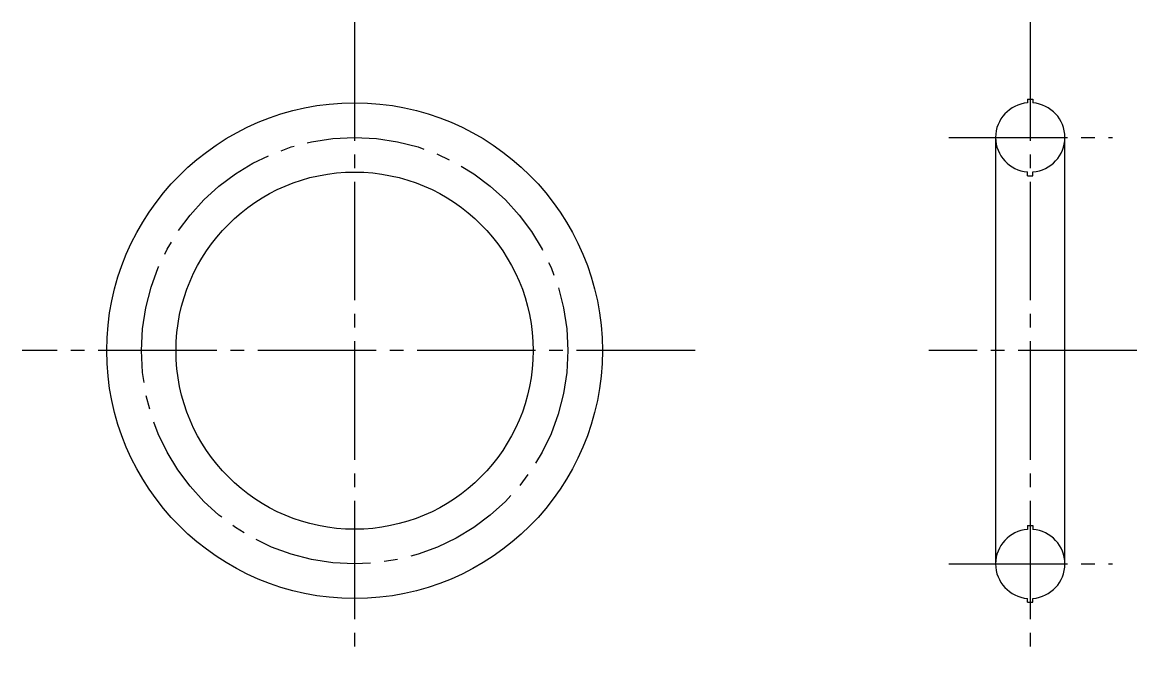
# Model space of a CAD drawing. Extents: x 10 to 116, y 10 to 106.
# Drawn here: x 85.31 to 115.89, y 88.53 to 106.01 of the extents above; entities outside this region: 2.
import ezdxf

# ---------------------------------------------------------------- set-up
doc = ezdxf.new("R2010")
doc.units = 0
doc.header["$LTSCALE"] = 0.25
doc.linetypes.add('CENTER', pattern=[17.5, 13, -1.5, 1.5, -1.5])
doc.layers.get('0').update_dxf_attribs({"linetype": 'CONTINUOUS'})
doc.layers.add('CENTER', color=1, linetype='CENTER')

msp = doc.modelspace()

# ---------------------------------------------------------------- linework, layer by layer
at = {"color": 1, "linetype": 'CENTER'}
msp.add_line((112.965, 106.013), (112.965, 88.527), dxfattribs=at)
at = {"color": 7, "linetype": 'CONTINUOUS'}
for p, q in [((112.89, 103.905), (113.04, 103.905)), ((112.89, 103.905), (112.89, 103.802)), ((113.04, 103.905), (113.04, 103.802)), ((112.015, 102.855), (112.015, 91.155)), ((113.915, 91.155), (113.915, 102.855)), ((112.89, 101.805), (112.89, 101.908)), ((113.04, 101.805), (113.04, 101.908)), ((112.89, 101.805), (113.04, 101.805)), ((112.89, 92.205), (113.04, 92.205)), ((112.89, 92.205), (112.89, 92.102)), ((113.04, 92.205), (113.04, 92.102)), ((112.89, 90.105), (112.89, 90.208)), ((112.89, 90.105), (113.04, 90.105)), ((113.04, 90.105), (113.04, 90.208))]:
    msp.add_line(p, q, dxfattribs=at)
for p, q in [((113.915, 97.005), (113.915, 97.005)), ((113.915, 94.08), (113.915, 94.08))]:
    msp.add_line(p, q)
for radius in [6.8, 4.9]:
    msp.add_circle((94.426, 97.005), radius, dxfattribs=at)
for centre, start, end in [((112.965, 102.855), 94.5281, 265.4719), ((112.965, 102.855), 274.5281, 85.4719), ((112.965, 91.155), 94.5281, 265.4719), ((112.965, 91.155), 274.5281, 85.4719)]:
    msp.add_arc(centre, 0.95, start, end, dxfattribs=at)
at = {"layer": 'CENTER', "color": 1, "linetype": 'CENTER'}
for p, q in [((94.426, 106.013), (94.426, 88.527)), ((110.734, 102.855), (115.226, 102.855)), ((103.768, 97.005), (85.307, 97.005)), ((115.887, 97.005), (110.182, 97.005)), ((110.734, 91.155), (115.226, 91.155))]:
    msp.add_line(p, q, dxfattribs=at)
msp.add_circle((94.426, 97.005), 5.85, dxfattribs=at)

# ---------------------------------------------------------------- texts
for p in [(10, 25), (10, 10)]:
    msp.add_text('NPA10', height=4).set_placement(p)

doc.saveas('drawing.dxf')
